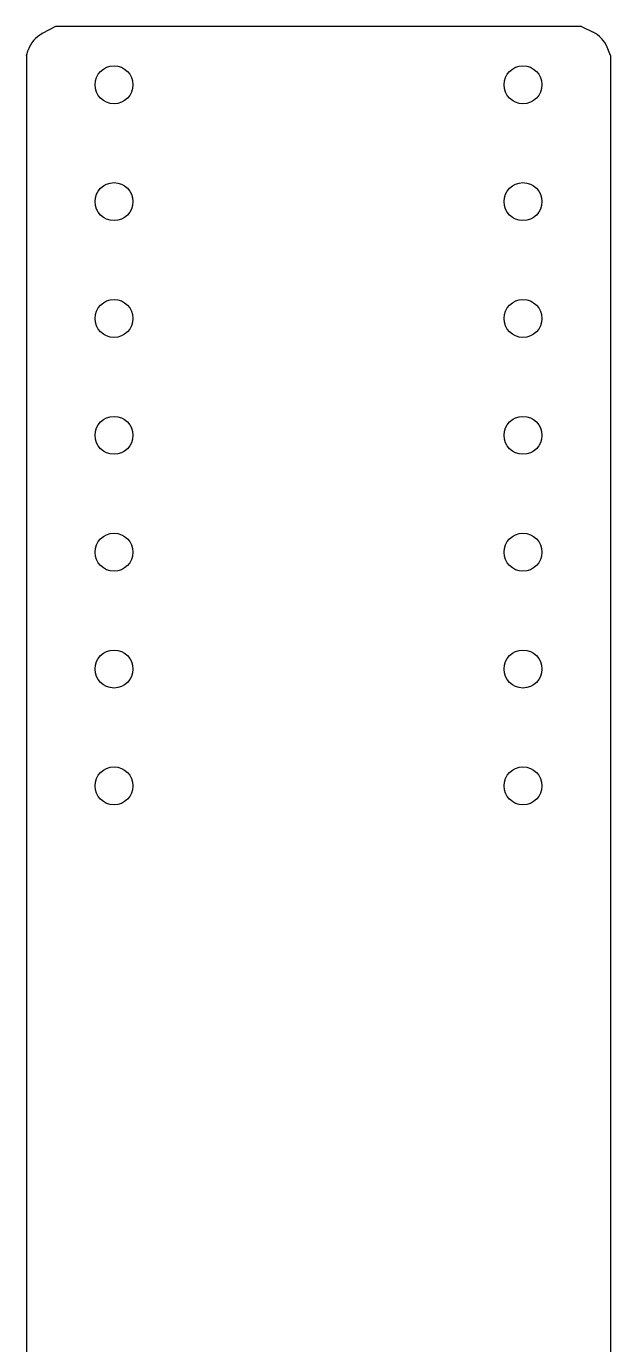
# Model space of a CAD drawing. Extents: x 0 to 645, y -355 to 817.
# Drawn here: x 545.1 to 645.1, y -28.8 to 196.9 of the extents above; entities that cross this region are included whole.
import ezdxf

# ---------------------------------------------------------------- set-up
doc = ezdxf.new("R2010")
doc.units = 0
doc.linetypes.add('SLD-CONTINUA', pattern=[0])
doc.layers.get('0').update_dxf_attribs({"linetype": 'CONTINUOUS'})

msp = doc.modelspace()

# ---------------------------------------------------------------- linework, layer by layer
for p, q in [((550.141259, 196.87933), (547.828327, 195.635027)), ((640.141258, 196.87933), (642.134361, 195.901421)), ((545.141259, 191.879335), (545.455731, 192.818839)), ((645.14126, 191.879335), (644.561915, 193.300306))]:
    msp.add_line(p, q)
at = {"color": 7, "linetype": 'SLD-CONTINUA'}
for p, q in [((640.141258, 196.87933), (550.141259, 196.87933)), ((545.141259, 191.879335), (545.141259, -349.520668)), ((645.14126, 191.879335), (645.14126, -349.520668))]:
    msp.add_line(p, q, dxfattribs=at)
for centre in [(560.141259, 186.879332), (630.141259, 186.879332), (560.141259, 166.879332), (630.141259, 166.879332), (560.141259, 146.879332), (630.141259, 146.879332), (560.141259, 126.879332), (630.141259, 126.879332), (560.141259, 106.879332), (630.141259, 106.879332), (560.141259, 86.879332), (630.141259, 86.879332), (560.141259, 66.879332), (630.141259, 66.879332)]:
    msp.add_circle(centre, 3.25, dxfattribs=at)
for centre, start, end in [((550.19717, 191.23178), 118.27919851, 161.49353427), ((639.931944, 191.412617), 22.1812567, 63.86527976)]:
    msp.add_arc(centre, 5, start, end)

doc.saveas('drawing.dxf')
